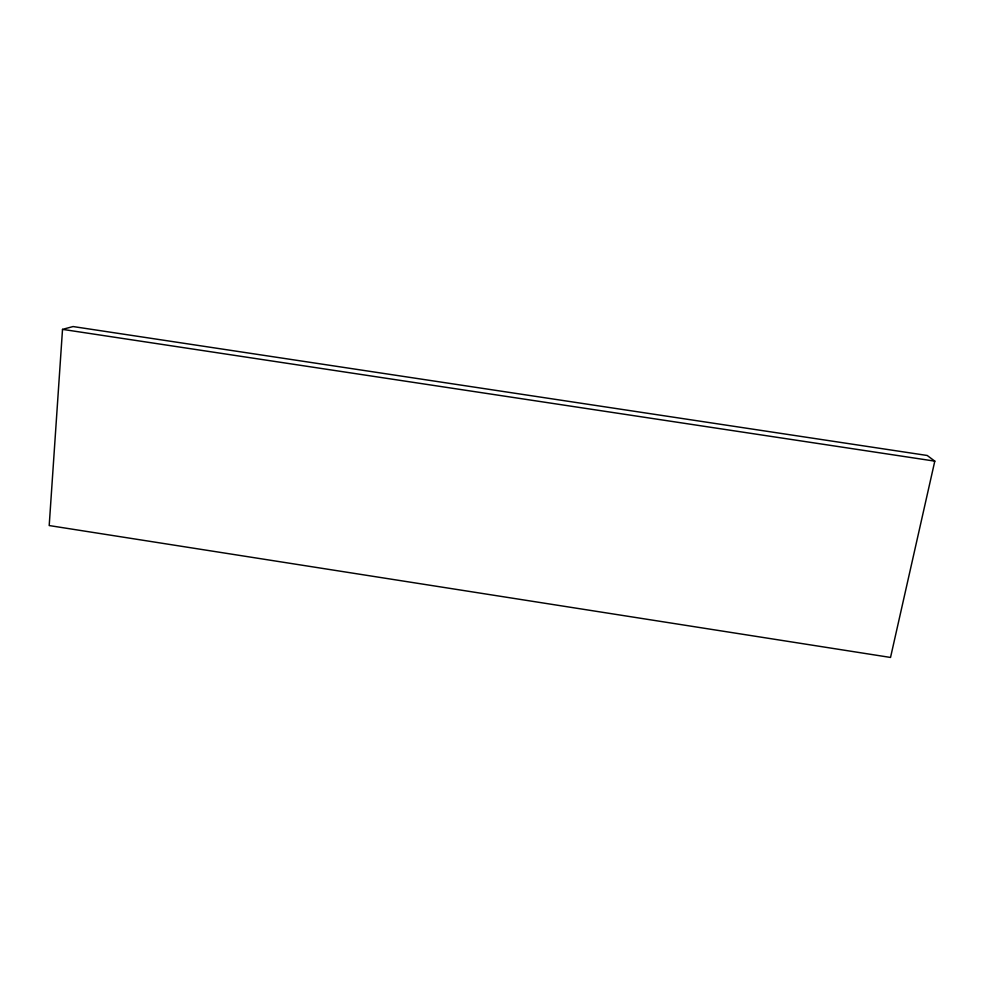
<?xml version="1.0" encoding="UTF-8"?>
<svg xmlns="http://www.w3.org/2000/svg" width="984" height="984" viewBox="0 0 984 984"><rect width="100%" height="100%" fill="white"/><g stroke="black" fill="none" stroke-linecap="round" stroke-linejoin="round"><path stroke-width="1.48" d="M62.521 329.369L49.2 525.554L890.532 657.447L934.8 461.139L927.211 455.481L73.074 326.553L62.521 329.369L934.8 461.139"/></g></svg>
